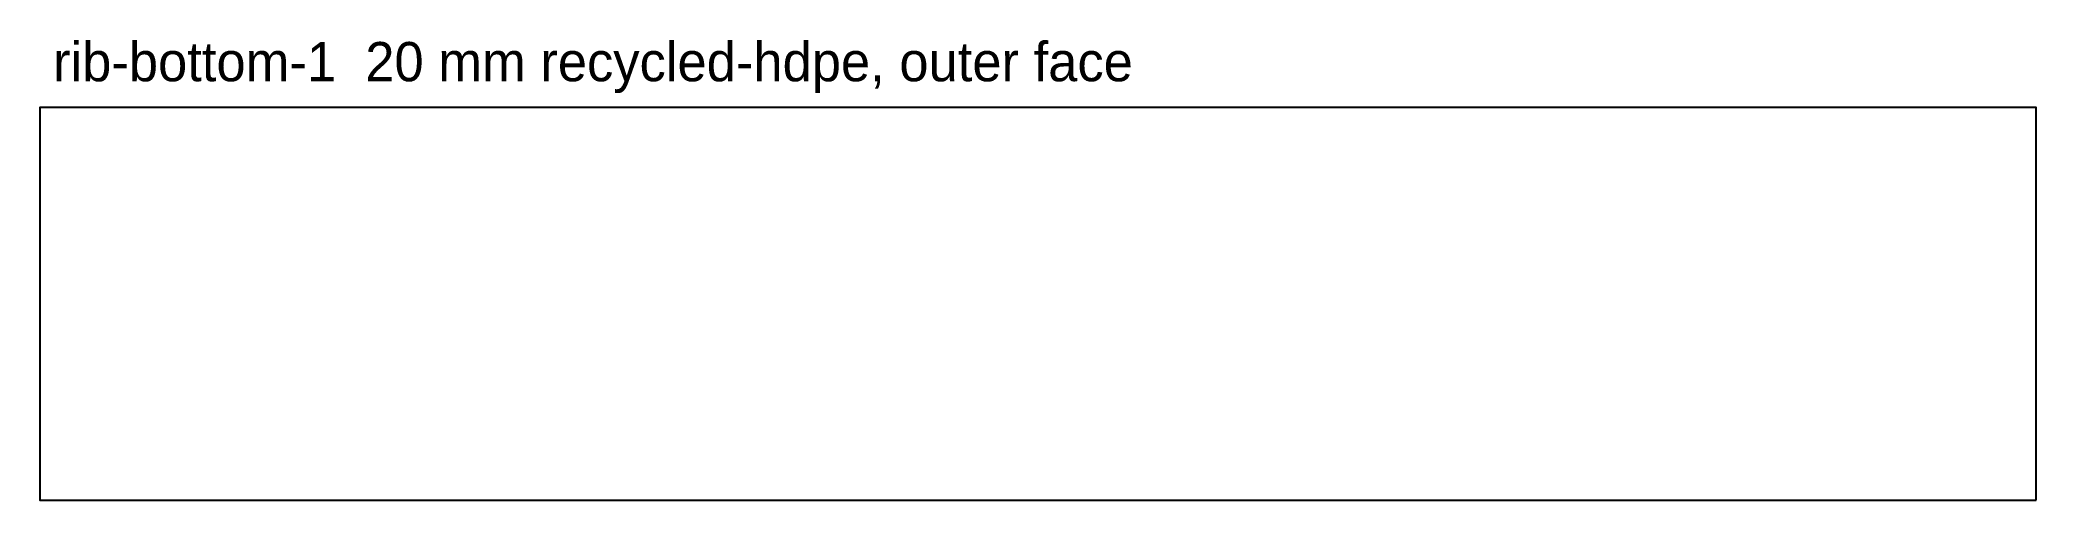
# Model space of a CAD drawing. Header units: millimetres. Extents: x 0 to 305, y 0 to 70.
import ezdxf

# ---------------------------------------------------------------- set-up
doc = ezdxf.new("R2010")
doc.units = ezdxf.units.MM
doc.layers.add('CUT_OUTSIDE', color=1, linetype='Continuous')
doc.layers.add('NOTES', color=7, linetype='Continuous')

msp = doc.modelspace()

# ---------------------------------------------------------------- linework, layer by layer
at = {"layer": 'CUT_OUTSIDE'}
msp.add_lwpolyline([(305, 0), (305, 60), (0, 60), (0, 0), (305, 0)], close=True, dxfattribs=at)

# ---------------------------------------------------------------- texts
at = {"layer": 'NOTES'}
msp.add_text('rib-bottom-1  20 mm recycled-hdpe, outer face', height=6, dxfattribs=at).set_placement((2, 64))

doc.saveas('drawing.dxf')
